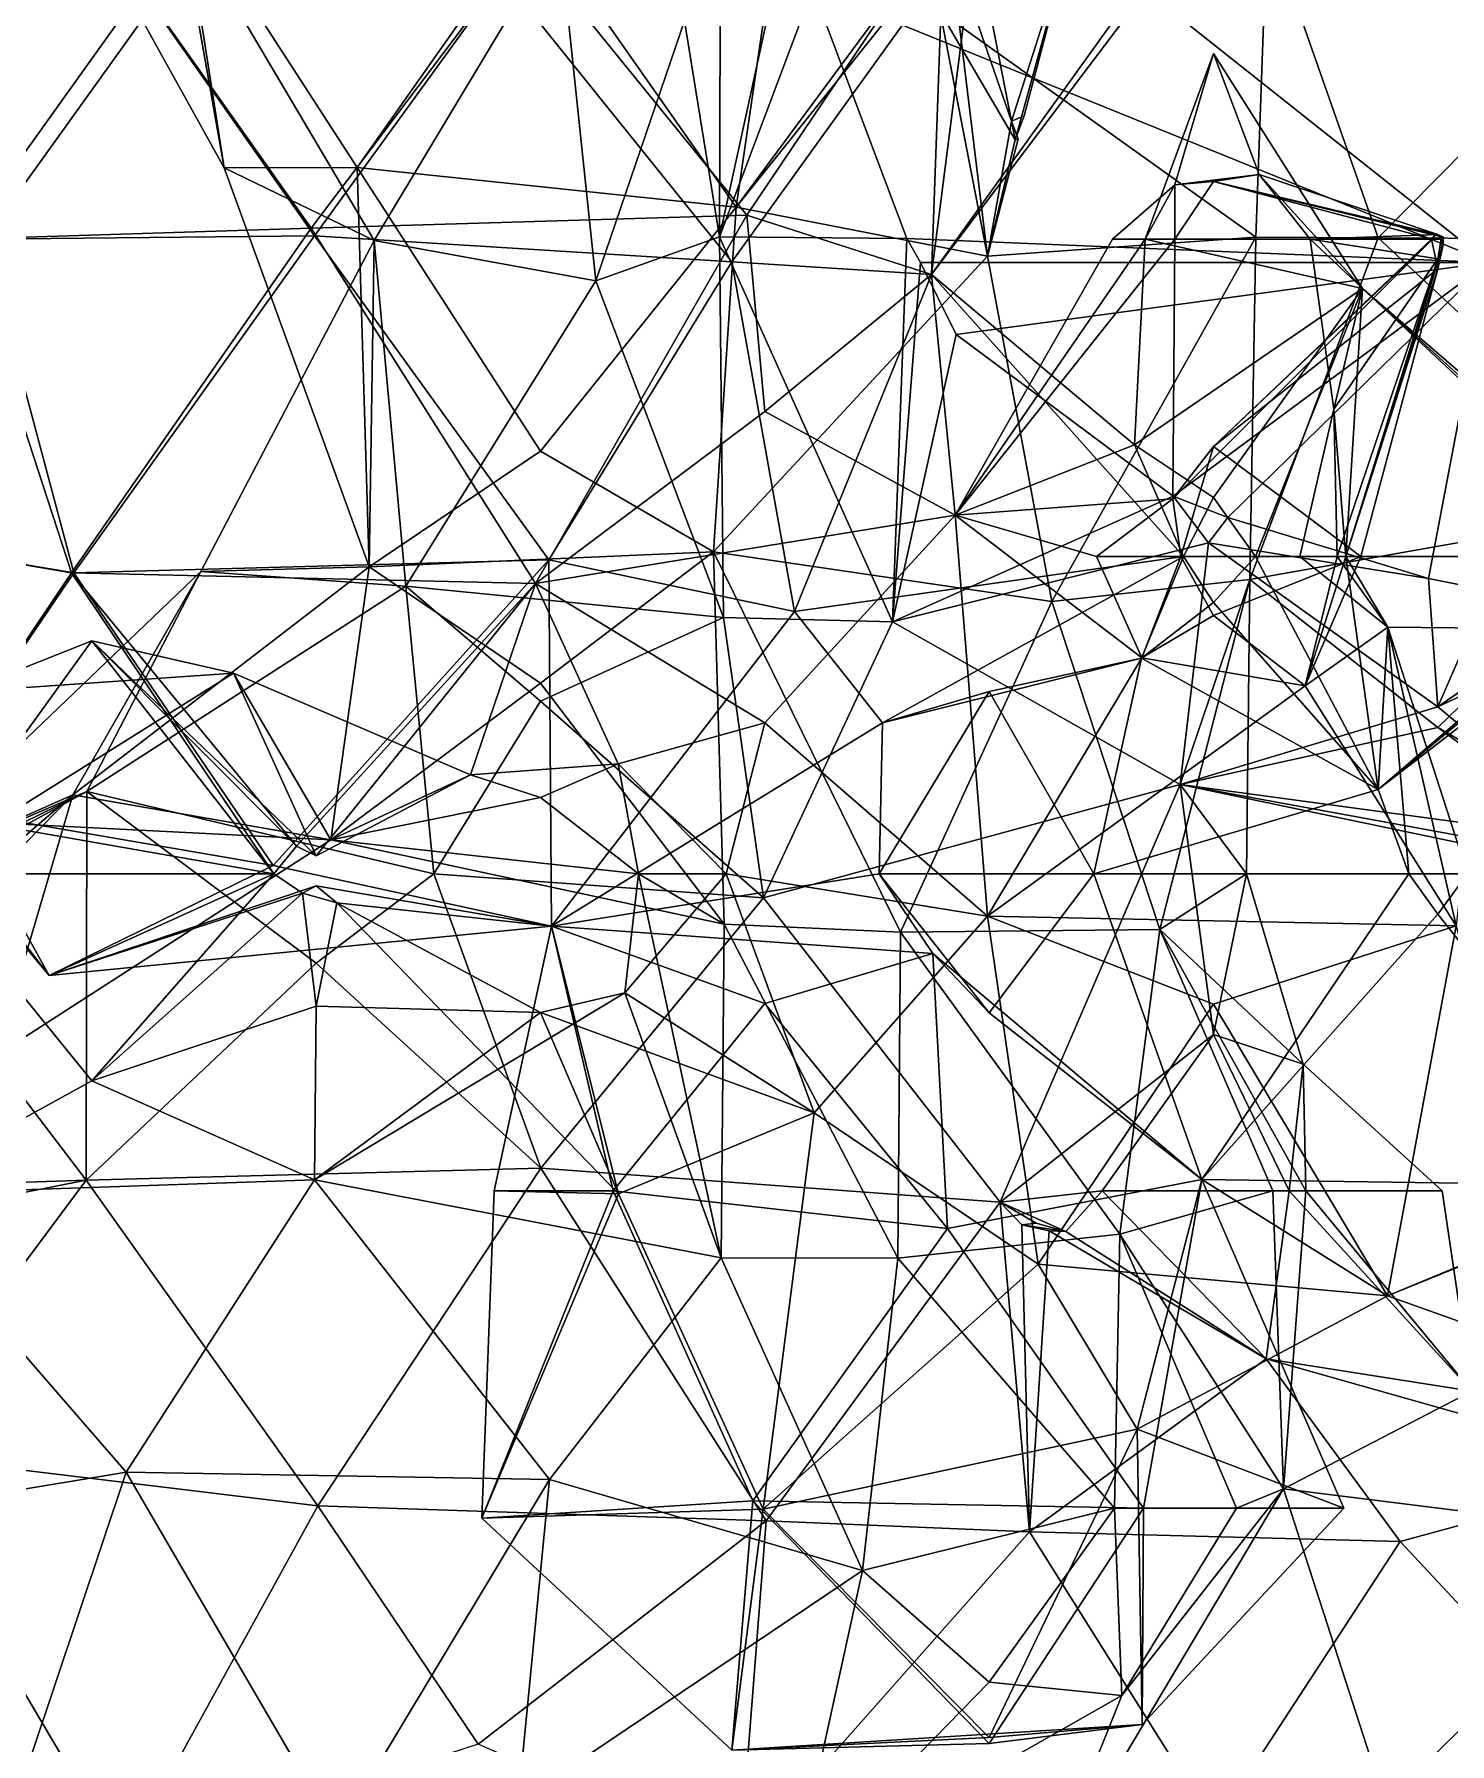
# Model space of a CAD drawing. Extents: x 290095 to 295679, y 4553756 to 4561441.
# Drawn here: x 294188.3 to 294267.8, y 4559107.5 to 4559203.5 of the extents above; entities that cross this region are included whole.
import ezdxf

# ---------------------------------------------------------------- set-up
doc = ezdxf.new("R2010")
doc.units = 0
doc.layers.add('Au_ppm_Pref_-_0_5', color=7, linetype='CONTINUOUS')

msp = doc.modelspace()

# ---------------------------------------------------------------- linework, layer by layer
at = {"layer": 'Au_ppm_Pref_-_0_5'}
for points in [[(294270, 4559230.391, 1909.956), (294270, 4559190.706, 1912.445), (294232.508, 4559220.463, 1908.593)], [(294270, 4559190.706, 1912.445), (294232.054, 4559206.095, 1909.712), (294232.508, 4559220.463, 1908.593)], [(294191.351, 4559209.826, 1888.705), (294198.999, 4559196.012, 1888.705), (294196.199, 4559211.935, 1884.248)], [(294198.999, 4559196.012, 1888.705), (294206.477, 4559196.029, 1885.196), (294196.199, 4559211.935, 1884.248)], [(294216.352, 4559210.081, 1883.159), (294196.199, 4559211.935, 1884.248), (294206.477, 4559196.029, 1885.196)], [(294216.352, 4559210.081, 1883.159), (294206.477, 4559196.029, 1885.196), (294227.752, 4559193.805, 1884.124)], [(294216.352, 4559210.081, 1883.159), (294227.752, 4559193.805, 1884.124), (294230.109, 4559209.93, 1883.59)], [(294217.806, 4559209.25, 1894.829), (294226.868, 4559210.224, 1900.396), (294219.865, 4559189.672, 1899.98)], [(294219.865, 4559189.672, 1899.98), (294226.868, 4559210.224, 1900.396), (294226.827, 4559192.148, 1906.638)], [(294226.868, 4559210.224, 1900.396), (294223.949, 4559209.826, 1906.523), (294226.827, 4559192.148, 1906.638)], [(294198.999, 4559196.012, 1888.705), (294191.351, 4559209.826, 1888.705), (294196.84, 4559209.826, 1892.158)], [(294198.999, 4559196.012, 1888.705), (294196.84, 4559209.826, 1892.158), (294207.425, 4559191.94, 1893.958)], [(294207.425, 4559191.94, 1893.958), (294196.84, 4559209.826, 1892.158), (294217.806, 4559209.25, 1894.829)], [(294207.425, 4559191.94, 1893.958), (294217.806, 4559209.25, 1894.829), (294219.865, 4559189.672, 1899.98)], [(294241.248, 4559209.826, 1859.345), (294214.628, 4559206.769, 1860.169), (294227.505, 4559190.739, 1859.791)], [(294239.437, 4559209.826, 1869.697), (294228.363, 4559193.359, 1869.966), (294215.953, 4559208.631, 1869.344)], [(294226.827, 4559192.148, 1906.638), (294223.949, 4559209.826, 1906.523), (294230.673, 4559209.826, 1909.362)], [(294226.827, 4559192.148, 1906.638), (294230.673, 4559209.826, 1909.362), (294232.054, 4559206.095, 1909.712)], [(294241.248, 4559209.826, 1859.345), (294227.505, 4559190.739, 1859.791), (294238.729, 4559190.02, 1864.948)], [(294237.957, 4559207.621, 1883.919), (294230.109, 4559209.93, 1883.59), (294227.752, 4559193.805, 1884.124)], [(294239.437, 4559209.826, 1869.697), (294238.729, 4559190.02, 1864.948), (294228.363, 4559193.359, 1869.966)], [(294252.908, 4559209.826, 1865.201), (294252.685, 4559208.526, 1864.948), (294238.729, 4559190.02, 1864.948)], [(294238.729, 4559190.02, 1864.948), (294239.437, 4559209.826, 1869.697), (294252.908, 4559209.826, 1865.201)], [(294241.248, 4559209.826, 1859.345), (294238.729, 4559190.02, 1864.948), (294252.685, 4559208.526, 1864.948)], [(294256.941, 4559192.129, 1894.14), (294257.582, 4559209.875, 1899.176), (294239.221, 4559204.778, 1895.035)], [(294243.416, 4559197.592, 1889.622), (294239.221, 4559204.778, 1895.035), (294246.802, 4559209.826, 1888.705)], [(294241.029, 4559209.826, 1884.85), (294239.713, 4559208.774, 1884.221), (294243.211, 4559198.631, 1888.961)], [(294246.802, 4559209.826, 1888.705), (294241.029, 4559209.826, 1884.85), (294243.211, 4559198.631, 1888.961)], [(294246.802, 4559209.826, 1888.705), (294243.211, 4559198.631, 1888.961), (294243.938, 4559198.929, 1889.376)], [(294243.938, 4559198.929, 1889.376), (294243.416, 4559197.592, 1889.622), (294246.802, 4559209.826, 1888.705)], [(294257.582, 4559209.875, 1899.176), (294256.941, 4559192.129, 1894.14), (294263.814, 4559192.09, 1902.054)], [(294263.814, 4559192.09, 1902.054), (294277.219, 4559205.66, 1903.171), (294257.582, 4559209.875, 1899.176)], [(294215.953, 4559208.631, 1869.344), (294203.891, 4559192.629, 1870.165), (294194.367, 4559206.09, 1868.321)], [(294228.363, 4559193.359, 1869.966), (294203.891, 4559192.629, 1870.165), (294215.953, 4559208.631, 1869.344)], [(294227.752, 4559193.805, 1884.124), (294239.713, 4559208.774, 1884.221), (294237.957, 4559207.621, 1883.919)], [(294241.868, 4559191.055, 1889.86), (294239.713, 4559208.774, 1884.221), (294227.752, 4559193.805, 1884.124)], [(294239.713, 4559208.774, 1884.221), (294241.868, 4559191.055, 1889.86), (294243.211, 4559198.631, 1888.961)], [(294194.977, 4559205.141, 1860.38), (294204.07, 4559192.202, 1856.569), (294214.628, 4559206.769, 1860.169)], [(294227.505, 4559190.739, 1859.791), (294214.628, 4559206.769, 1860.169), (294204.07, 4559192.202, 1856.569)], [(294187.488, 4559205.961, 1864.948), (294194.367, 4559206.09, 1868.321), (294184.297, 4559192.008, 1868.374)], [(294203.891, 4559192.629, 1870.165), (294184.297, 4559192.008, 1868.374), (294194.367, 4559206.09, 1868.321)], [(294194.977, 4559205.141, 1860.38), (294187.488, 4559205.961, 1864.948), (294185.542, 4559192.008, 1859.823)], [(294237.344, 4559192.044, 1911.036), (294226.827, 4559192.148, 1906.638), (294232.054, 4559206.095, 1909.712)], [(294270, 4559190.706, 1912.445), (294237.344, 4559192.044, 1911.036), (294232.054, 4559206.095, 1909.712)], [(294263.814, 4559192.09, 1902.054), (294279.506, 4559192.008, 1903.73), (294277.219, 4559205.66, 1903.171)], [(294194.977, 4559205.141, 1860.38), (294185.542, 4559192.008, 1859.823), (294204.07, 4559192.202, 1856.569)], [(294241.868, 4559191.055, 1889.86), (294239.221, 4559204.778, 1895.035), (294243.416, 4559197.592, 1889.622)], [(294256.941, 4559192.129, 1894.14), (294239.221, 4559204.778, 1895.035), (294241.868, 4559191.055, 1889.86)], [(294252.396, 4559195.07, 1870.887), (294250.724, 4559192.008, 1869.079), (294254.561, 4559202.433, 1867.412)], [(294254.561, 4559202.433, 1867.412), (294250.724, 4559192.008, 1869.079), (294262.936, 4559189.235, 1866.015)], [(294257.128, 4559195.638, 1870.887), (294252.396, 4559195.07, 1870.887), (294254.561, 4559202.433, 1867.412)], [(294257.128, 4559195.638, 1870.887), (294254.561, 4559202.433, 1867.412), (294262.936, 4559189.235, 1866.015)], [(294243.211, 4559198.631, 1888.961), (294241.868, 4559191.055, 1889.86), (294243.593, 4559197.62, 1889.456)], [(294243.416, 4559197.592, 1889.622), (294243.938, 4559198.929, 1889.376), (294243.211, 4559198.631, 1888.961)], [(294243.416, 4559197.592, 1889.622), (294243.211, 4559198.631, 1888.961), (294243.593, 4559197.62, 1889.456)], [(294241.868, 4559191.055, 1889.86), (294243.416, 4559197.592, 1889.622), (294243.593, 4559197.62, 1889.456)], [(294198.999, 4559196.012, 1888.705), (294207.149, 4559173.613, 1889.338), (294206.477, 4559196.029, 1885.196)], [(294207.425, 4559191.94, 1893.958), (294207.149, 4559173.613, 1889.338), (294198.999, 4559196.012, 1888.705)], [(294207.149, 4559173.613, 1889.338), (294216.764, 4559180.112, 1884.74), (294206.477, 4559196.029, 1885.196)], [(294227.752, 4559193.805, 1884.124), (294206.477, 4559196.029, 1885.196), (294216.764, 4559180.112, 1884.74)], [(294252.396, 4559195.07, 1870.887), (294257.128, 4559195.638, 1870.887), (294254.561, 4559195.241, 1871.965)], [(294254.561, 4559195.241, 1871.965), (294257.128, 4559195.638, 1870.887), (294267.16, 4559192.265, 1876.741)], [(294260.001, 4559192.008, 1870.887), (294267.16, 4559192.265, 1876.741), (294257.128, 4559195.638, 1870.887)], [(294260.001, 4559192.008, 1870.887), (294257.128, 4559195.638, 1870.887), (294262.936, 4559189.235, 1866.015)], [(294248.882, 4559192.008, 1870.887), (294252.396, 4559195.07, 1870.887), (294252.384, 4559192.008, 1871.914)], [(294252.396, 4559195.07, 1870.887), (294248.882, 4559192.008, 1870.887), (294250.724, 4559192.008, 1869.079)], [(294252.396, 4559195.07, 1870.887), (294254.561, 4559195.241, 1871.965), (294252.384, 4559192.008, 1871.914)], [(294254.561, 4559195.241, 1871.965), (294266.862, 4559192.008, 1876.827), (294252.384, 4559192.008, 1871.914)], [(294254.561, 4559195.241, 1871.965), (294267.16, 4559192.265, 1876.741), (294267.002, 4559192.231, 1876.827)], [(294254.561, 4559195.241, 1871.965), (294267.002, 4559192.231, 1876.827), (294266.862, 4559192.008, 1876.827)], [(294226.48, 4559174.441, 1890.063), (294227.752, 4559193.805, 1884.124), (294216.764, 4559180.112, 1884.74)], [(294241.868, 4559191.055, 1889.86), (294227.752, 4559193.805, 1884.124), (294226.48, 4559174.441, 1890.063)], [(294228.363, 4559193.359, 1869.966), (294216.48, 4559172.674, 1870.839), (294203.891, 4559192.629, 1870.165)], [(294228.363, 4559193.359, 1869.966), (294229.363, 4559182.338, 1867.664), (294216.48, 4559172.674, 1870.839)], [(294229.363, 4559182.338, 1867.664), (294228.363, 4559193.359, 1869.966), (294238.729, 4559190.02, 1864.948)], [(294190.432, 4559173.278, 1869.241), (294175.225, 4559175.857, 1864.736), (294184.297, 4559192.008, 1868.374)], [(294175.225, 4559175.857, 1864.736), (294190.563, 4559173.277, 1858.606), (294185.542, 4559192.008, 1859.823)], [(294190.432, 4559173.278, 1869.241), (294184.297, 4559192.008, 1868.374), (294203.891, 4559192.629, 1870.165)], [(294204.07, 4559192.202, 1856.569), (294185.542, 4559192.008, 1859.823), (294190.563, 4559173.277, 1858.606)], [(294203.891, 4559192.629, 1870.165), (294216.48, 4559172.674, 1870.839), (294190.432, 4559173.278, 1869.241)], [(294204.07, 4559192.202, 1856.569), (294190.563, 4559173.277, 1858.606), (294217.239, 4559173.999, 1858.76)], [(294207.425, 4559191.94, 1893.958), (294209.2, 4559172.529, 1900.002), (294197.687, 4559173.343, 1894.645)], [(294207.425, 4559191.94, 1893.958), (294197.687, 4559173.343, 1894.645), (294207.149, 4559173.613, 1889.338)], [(294227.505, 4559190.739, 1859.791), (294204.07, 4559192.202, 1856.569), (294217.239, 4559173.999, 1858.76)], [(294207.425, 4559191.94, 1893.958), (294219.865, 4559189.672, 1899.98), (294209.2, 4559172.529, 1900.002)], [(294219.865, 4559189.672, 1899.98), (294226.827, 4559192.148, 1906.638), (294227.038, 4559170.763, 1902.823)], [(294237.344, 4559192.044, 1911.036), (294236.527, 4559170.51, 1907.784), (294226.827, 4559192.148, 1906.638)], [(294236.527, 4559170.51, 1907.784), (294227.038, 4559170.763, 1902.823), (294226.827, 4559192.148, 1906.638)], [(294238.1, 4559190.706, 1911.172), (294236.527, 4559170.51, 1907.784), (294237.344, 4559192.044, 1911.036)], [(294270, 4559190.706, 1912.445), (294238.1, 4559190.706, 1911.172), (294237.344, 4559192.044, 1911.036)], [(294240.06, 4559176.501, 1871.701), (294252.384, 4559192.008, 1871.914), (294252.272, 4559177.428, 1876.827)], [(294252.384, 4559192.008, 1871.914), (294240.06, 4559176.501, 1871.701), (294248.882, 4559192.008, 1870.887)], [(294240.06, 4559176.501, 1871.701), (294250.124, 4559180.465, 1864.948), (294250.724, 4559192.008, 1869.079)], [(294248.882, 4559192.008, 1870.887), (294240.06, 4559176.501, 1871.701), (294250.724, 4559192.008, 1869.079)], [(294245.483, 4559171.657, 1893.48), (294256.941, 4559192.129, 1894.14), (294241.868, 4559191.055, 1889.86)], [(294256.601, 4559172.898, 1900.278), (294256.941, 4559192.129, 1894.14), (294245.483, 4559171.657, 1893.48)], [(294262.936, 4559189.235, 1866.015), (294250.724, 4559192.008, 1869.079), (294250.124, 4559180.465, 1864.948)], [(294254.561, 4559180.373, 1878.888), (294252.272, 4559177.428, 1876.827), (294266.862, 4559192.008, 1876.827)], [(294252.384, 4559192.008, 1871.914), (294266.862, 4559192.008, 1876.827), (294252.272, 4559177.428, 1876.827)], [(294254.561, 4559180.373, 1878.888), (294266.81, 4559192.008, 1876.992), (294267.16, 4559190.34, 1877.383)], [(294254.561, 4559180.373, 1878.888), (294266.862, 4559192.008, 1876.827), (294266.81, 4559192.008, 1876.992)], [(294263.814, 4559192.09, 1902.054), (294256.941, 4559192.129, 1894.14), (294256.601, 4559172.898, 1900.278)], [(294263.814, 4559192.09, 1902.054), (294256.601, 4559172.898, 1900.278), (294280, 4559177.031, 1903.212)], [(294260.001, 4559192.008, 1870.887), (294267.356, 4559192.008, 1876.734), (294267.16, 4559192.265, 1876.741)], [(294260.001, 4559192.008, 1870.887), (294261.317, 4559182.453, 1870.887), (294267.16, 4559190.902, 1876.458)], [(294260.001, 4559192.008, 1870.887), (294267.16, 4559190.902, 1876.458), (294267.356, 4559192.008, 1876.734)], [(294260.001, 4559192.008, 1870.887), (294262.936, 4559189.235, 1866.015), (294261.317, 4559182.453, 1870.887)], [(294279.506, 4559192.008, 1903.73), (294263.814, 4559192.09, 1902.054), (294280, 4559177.031, 1903.212)], [(294266.81, 4559192.008, 1876.992), (294267.002, 4559192.231, 1876.827), (294267.474, 4559192.125, 1876.942)], [(294266.81, 4559192.008, 1876.992), (294266.862, 4559192.008, 1876.827), (294267.002, 4559192.231, 1876.827)], [(294266.81, 4559192.008, 1876.992), (294267.474, 4559192.125, 1876.942), (294267.16, 4559190.34, 1877.383)], [(294267.474, 4559192.125, 1876.942), (294267.002, 4559192.231, 1876.827), (294267.16, 4559192.265, 1876.741)], [(294267.356, 4559192.008, 1876.734), (294267.474, 4559192.125, 1876.942), (294267.16, 4559192.265, 1876.741)], [(294267.438, 4559191.615, 1876.827), (294267.16, 4559190.34, 1877.383), (294267.474, 4559192.125, 1876.942)], [(294267.356, 4559192.008, 1876.734), (294267.16, 4559190.902, 1876.458), (294267.438, 4559191.615, 1876.827)], [(294267.356, 4559192.008, 1876.734), (294267.438, 4559191.615, 1876.827), (294267.474, 4559192.125, 1876.942)], [(294241.868, 4559191.055, 1889.86), (294226.48, 4559174.441, 1890.063), (294245.483, 4559171.657, 1893.48)], [(294261.317, 4559182.453, 1870.887), (294261.508, 4559174.19, 1873.552), (294267.16, 4559190.902, 1876.458)], [(294267.16, 4559190.902, 1876.458), (294261.508, 4559174.19, 1873.552), (294261.995, 4559174.19, 1876.827)], [(294267.16, 4559190.902, 1876.458), (294261.995, 4559174.19, 1876.827), (294267.438, 4559191.615, 1876.827)], [(294267.16, 4559190.34, 1877.383), (294267.438, 4559191.615, 1876.827), (294261.995, 4559174.19, 1876.827)], [(294227.505, 4559190.739, 1859.791), (294217.239, 4559173.999, 1858.76), (294231.023, 4559171.089, 1863.132)], [(294238.729, 4559190.02, 1864.948), (294227.505, 4559190.739, 1859.791), (294231.023, 4559171.089, 1863.132)], [(294238.729, 4559190.02, 1864.948), (294240.06, 4559176.501, 1871.701), (294229.363, 4559182.338, 1867.664)], [(294238.729, 4559190.02, 1864.948), (294231.023, 4559171.089, 1863.132), (294252.886, 4559174.19, 1864.158)], [(294240.108, 4559186.661, 1911.468), (294236.527, 4559170.51, 1907.784), (294238.1, 4559190.706, 1911.172)], [(294240.108, 4559186.661, 1911.468), (294238.1, 4559190.706, 1911.172), (294270, 4559190.706, 1912.445)], [(294240.06, 4559176.501, 1871.701), (294238.729, 4559190.02, 1864.948), (294250.124, 4559180.465, 1864.948)], [(294238.729, 4559190.02, 1864.948), (294252.886, 4559174.19, 1864.158), (294250.124, 4559180.465, 1864.948)], [(294270, 4559190.706, 1912.445), (294252.289, 4559177.577, 1912.439), (294240.108, 4559186.661, 1911.468)], [(294270, 4559190.706, 1912.445), (294255.36, 4559176.385, 1912.625), (294252.289, 4559177.577, 1912.439)], [(294254.561, 4559180.373, 1878.888), (294267.16, 4559190.34, 1877.383), (294262.842, 4559174.19, 1880.73)], [(294270, 4559190.706, 1912.445), (294266.64, 4559172.944, 1913.259), (294255.36, 4559176.385, 1912.625)], [(294267.16, 4559190.34, 1877.383), (294261.995, 4559174.19, 1876.827), (294262.842, 4559174.19, 1880.73)], [(294270, 4559190.706, 1912.445), (294270, 4559172.278, 1913.429), (294266.64, 4559172.944, 1913.259)], [(294219.865, 4559189.672, 1899.98), (294227.038, 4559170.763, 1902.823), (294209.2, 4559172.529, 1900.002)], [(294262.936, 4559189.235, 1866.015), (294250.124, 4559180.465, 1864.948), (294254.561, 4559177.508, 1863.842)], [(294262.936, 4559189.235, 1866.015), (294254.561, 4559177.508, 1863.842), (294256.921, 4559174.19, 1863.835)], [(294262.936, 4559189.235, 1866.015), (294256.921, 4559174.19, 1863.835), (294279.648, 4559174.19, 1864.895)], [(294261.987, 4559174.19, 1868.448), (294261.317, 4559182.453, 1870.887), (294262.936, 4559189.235, 1866.015)], [(294279.094, 4559174.19, 1865.262), (294261.987, 4559174.19, 1868.448), (294262.936, 4559189.235, 1866.015)], [(294279.094, 4559174.19, 1865.262), (294262.936, 4559189.235, 1866.015), (294278.762, 4559175.601, 1864.948)], [(294262.936, 4559189.235, 1866.015), (294279.648, 4559174.19, 1864.895), (294278.762, 4559175.601, 1864.948)], [(294236.527, 4559170.51, 1907.784), (294240.108, 4559186.661, 1911.468), (294252.289, 4559177.577, 1912.439)], [(294229.363, 4559182.338, 1867.664), (294240.06, 4559176.501, 1871.701), (294216.48, 4559172.674, 1870.839)], [(294259.415, 4559174.19, 1870.887), (294261.508, 4559174.19, 1873.552), (294261.317, 4559182.453, 1870.887)], [(294259.415, 4559174.19, 1870.887), (294261.317, 4559182.453, 1870.887), (294261.987, 4559174.19, 1868.448)], [(294250.124, 4559180.465, 1864.948), (294252.886, 4559174.19, 1864.158), (294254.561, 4559177.508, 1863.842)], [(294254.561, 4559180.373, 1878.888), (294252.722, 4559174.19, 1877.694), (294252.272, 4559177.428, 1876.827)], [(294254.561, 4559180.373, 1878.888), (294262.842, 4559174.19, 1880.73), (294252.722, 4559174.19, 1877.694)], [(294207.149, 4559173.613, 1889.338), (294226.48, 4559174.441, 1890.063), (294216.764, 4559180.112, 1884.74)], [(294252.289, 4559177.577, 1912.439), (294254.282, 4559174.962, 1912.394), (294236.527, 4559170.51, 1907.784)], [(294247.986, 4559174.19, 1876.827), (294240.06, 4559176.501, 1871.701), (294252.272, 4559177.428, 1876.827)], [(294247.986, 4559174.19, 1876.827), (294252.272, 4559177.428, 1876.827), (294252.722, 4559174.19, 1877.694)], [(294254.282, 4559174.962, 1912.394), (294252.289, 4559177.577, 1912.439), (294255.36, 4559176.385, 1912.625)], [(294254.561, 4559177.508, 1863.842), (294252.886, 4559174.19, 1864.158), (294256.921, 4559174.19, 1863.835)], [(294216.48, 4559172.674, 1870.839), (294240.06, 4559176.501, 1871.701), (294229.363, 4559164.847, 1873.712)], [(294229.363, 4559164.847, 1873.712), (294240.06, 4559176.501, 1871.701), (294241.861, 4559153.986, 1874.287)], [(294240.06, 4559176.501, 1871.701), (294250.529, 4559168.487, 1876.827), (294241.861, 4559153.986, 1874.287)], [(294250.529, 4559168.487, 1876.827), (294240.06, 4559176.501, 1871.701), (294247.986, 4559174.19, 1876.827)], [(294266.64, 4559172.944, 1913.259), (294254.282, 4559174.962, 1912.394), (294255.36, 4559176.385, 1912.625)], [(294280, 4559177.031, 1903.212), (294256.601, 4559172.898, 1900.278), (294267.16, 4559164.58, 1903.32)], [(294267.16, 4559164.58, 1903.32), (294276.439, 4559159.217, 1905.364), (294280, 4559177.031, 1903.212)], [(294189.174, 4559150.645, 1865.134), (294175.225, 4559175.857, 1864.736), (294181.463, 4559159.927, 1868.525)], [(294181.463, 4559159.927, 1868.525), (294175.225, 4559175.857, 1864.736), (294190.432, 4559173.278, 1869.241)], [(294181.712, 4559160.28, 1861.606), (294175.225, 4559175.857, 1864.736), (294189.174, 4559150.645, 1865.134)], [(294175.225, 4559175.857, 1864.736), (294181.712, 4559160.28, 1861.606), (294190.563, 4559173.277, 1858.606)], [(294226.48, 4559174.441, 1890.063), (294207.149, 4559173.613, 1889.338), (294216.764, 4559167.074, 1885.138)], [(294226.48, 4559174.441, 1890.063), (294216.764, 4559167.074, 1885.138), (294227.085, 4559153.542, 1883.477)], [(294236.98, 4559153.086, 1889.799), (294245.483, 4559171.657, 1893.48), (294226.48, 4559174.441, 1890.063)], [(294236.98, 4559153.086, 1889.799), (294226.48, 4559174.441, 1890.063), (294227.085, 4559153.542, 1883.477)], [(294252.695, 4559161.389, 1905.857), (294236.527, 4559170.51, 1907.784), (294254.282, 4559174.962, 1912.394)], [(294252.695, 4559161.389, 1905.857), (294254.282, 4559174.962, 1912.394), (294267.16, 4559165.74, 1909.34)], [(294254.282, 4559174.962, 1912.394), (294266.64, 4559172.944, 1913.259), (294267.16, 4559165.74, 1909.34)], [(294207.149, 4559173.613, 1889.338), (294197.687, 4559173.343, 1894.645), (294190.497, 4559160.795, 1888.43)], [(294190.497, 4559160.795, 1888.43), (294204.997, 4559158.264, 1882.76), (294207.149, 4559173.613, 1889.338)], [(294190.563, 4559173.277, 1858.606), (294201.756, 4559156.837, 1860.299), (294217.239, 4559173.999, 1858.76)], [(294217.239, 4559173.999, 1858.76), (294201.756, 4559156.837, 1860.299), (294217.384, 4559153.424, 1864.395)], [(294207.149, 4559173.613, 1889.338), (294204.997, 4559158.264, 1882.76), (294216.764, 4559167.074, 1885.138)], [(294217.239, 4559173.999, 1858.76), (294217.384, 4559153.424, 1864.395), (294231.023, 4559171.089, 1863.132)], [(294252.886, 4559174.19, 1864.158), (294231.023, 4559171.089, 1863.132), (294235.967, 4559164.851, 1864.948)], [(294252.886, 4559174.19, 1864.158), (294235.967, 4559164.851, 1864.948), (294250.521, 4559168.476, 1864.948)], [(294250.529, 4559168.487, 1876.827), (294247.986, 4559174.19, 1876.827), (294252.722, 4559174.19, 1877.694)], [(294250.521, 4559168.476, 1864.948), (294254.561, 4559171.594, 1864.083), (294252.886, 4559174.19, 1864.158)], [(294250.529, 4559168.487, 1876.827), (294252.722, 4559174.19, 1877.694), (294254.561, 4559170.876, 1877.931)], [(294254.561, 4559170.876, 1877.931), (294252.722, 4559174.19, 1877.694), (294262.842, 4559174.19, 1880.73)], [(294256.921, 4559174.19, 1863.835), (294252.886, 4559174.19, 1864.158), (294254.561, 4559171.594, 1864.083)], [(294263.813, 4559161.106, 1864.948), (294256.921, 4559174.19, 1863.835), (294254.561, 4559171.594, 1864.083)], [(294259.703, 4559166.918, 1876.827), (294254.561, 4559170.876, 1877.931), (294262.842, 4559174.19, 1880.73)], [(294263.813, 4559161.106, 1864.948), (294279.648, 4559174.19, 1864.895), (294256.921, 4559174.19, 1863.835)], [(294259.415, 4559174.19, 1870.887), (294264.349, 4559170.214, 1870.887), (294261.508, 4559174.19, 1873.552)], [(294259.415, 4559174.19, 1870.887), (294261.987, 4559174.19, 1868.448), (294264.349, 4559170.214, 1870.887)], [(294264.349, 4559170.214, 1870.887), (294259.703, 4559166.918, 1876.827), (294261.508, 4559174.19, 1873.552)], [(294261.508, 4559174.19, 1873.552), (294259.703, 4559166.918, 1876.827), (294261.995, 4559174.19, 1876.827)], [(294261.995, 4559174.19, 1876.827), (294259.703, 4559166.918, 1876.827), (294262.842, 4559174.19, 1880.73)], [(294264.349, 4559170.214, 1870.887), (294261.987, 4559174.19, 1868.448), (294263.813, 4559161.106, 1864.948)], [(294279.094, 4559174.19, 1865.262), (294263.813, 4559161.106, 1864.948), (294261.987, 4559174.19, 1868.448)], [(294279.094, 4559174.19, 1865.262), (294278.538, 4559172.462, 1864.948), (294263.813, 4559161.106, 1864.948)], [(294263.813, 4559161.106, 1864.948), (294278.538, 4559172.462, 1864.948), (294279.648, 4559174.19, 1864.895)], [(294197.687, 4559173.343, 1894.645), (294191.282, 4559160.993, 1900.871), (294179.455, 4559155.902, 1894.651)], [(294190.497, 4559160.795, 1888.43), (294197.687, 4559173.343, 1894.645), (294179.455, 4559155.902, 1894.651)], [(294201.793, 4559156.372, 1870.887), (294181.463, 4559159.927, 1868.525), (294190.432, 4559173.278, 1869.241)], [(294201.756, 4559156.837, 1860.299), (294190.563, 4559173.277, 1858.606), (294181.712, 4559160.28, 1861.606)], [(294201.793, 4559156.372, 1870.887), (294190.432, 4559173.278, 1869.241), (294203.067, 4559157.923, 1870.887)], [(294216.48, 4559172.674, 1870.839), (294203.067, 4559157.923, 1870.887), (294190.432, 4559173.278, 1869.241)], [(294197.687, 4559173.343, 1894.645), (294209.2, 4559172.529, 1900.002), (294191.282, 4559160.993, 1900.871)], [(294209.2, 4559172.529, 1900.002), (294210.772, 4559156.372, 1903.408), (294191.282, 4559160.993, 1900.871)], [(294203.067, 4559157.923, 1870.887), (294216.48, 4559172.674, 1870.839), (294204.164, 4559157.37, 1871.22)], [(294216.48, 4559172.674, 1870.839), (294212.833, 4559161.931, 1876.827), (294204.164, 4559157.37, 1871.22)], [(294209.2, 4559172.529, 1900.002), (294216.764, 4559166.063, 1903.814), (294210.772, 4559156.372, 1903.408)], [(294227.038, 4559170.763, 1902.823), (294216.764, 4559166.063, 1903.814), (294209.2, 4559172.529, 1900.002)], [(294221.122, 4559162.536, 1876.827), (294212.833, 4559161.931, 1876.827), (294216.48, 4559172.674, 1870.839)], [(294229.363, 4559164.847, 1873.712), (294221.122, 4559162.536, 1876.827), (294216.48, 4559172.674, 1870.839)], [(294256.601, 4559172.898, 1900.278), (294245.483, 4559171.657, 1893.48), (294251.541, 4559153.242, 1895.744)], [(294256.422, 4559156.372, 1900.584), (294256.601, 4559172.898, 1900.278), (294251.541, 4559153.242, 1895.744)], [(294252.695, 4559161.389, 1905.857), (294256.601, 4559172.898, 1900.278), (294256.422, 4559156.372, 1900.584)], [(294267.16, 4559164.58, 1903.32), (294256.601, 4559172.898, 1900.278), (294252.695, 4559161.389, 1905.857)], [(294266.64, 4559172.944, 1913.259), (294270, 4559172.278, 1913.429), (294267.16, 4559165.74, 1909.34)], [(294236.98, 4559153.086, 1889.799), (294251.541, 4559153.242, 1895.744), (294245.483, 4559171.657, 1893.48)], [(294250.521, 4559168.476, 1864.948), (294263.813, 4559161.106, 1864.948), (294254.561, 4559171.594, 1864.083)], [(294270, 4559172.278, 1913.429), (294275.492, 4559171.499, 1913.879), (294267.16, 4559165.74, 1909.34)], [(294229.285, 4559155.023, 1904.37), (294216.764, 4559166.063, 1903.814), (294227.038, 4559170.763, 1902.823)], [(294235.967, 4559164.851, 1864.948), (294231.023, 4559171.089, 1863.132), (294217.384, 4559153.424, 1864.395)], [(294236.527, 4559170.51, 1907.784), (294229.285, 4559155.023, 1904.37), (294227.038, 4559170.763, 1902.823)], [(294259.703, 4559166.918, 1876.827), (294250.529, 4559168.487, 1876.827), (294254.561, 4559170.876, 1877.931)], [(294275.492, 4559171.499, 1913.879), (294278.363, 4559171.03, 1914.08), (294267.16, 4559165.74, 1909.34)], [(294267.16, 4559165.74, 1909.34), (294278.363, 4559171.03, 1914.08), (294279.026, 4559155.882, 1906.206)], [(294252.695, 4559161.389, 1905.857), (294229.285, 4559155.023, 1904.37), (294236.527, 4559170.51, 1907.784)], [(294264.349, 4559170.214, 1870.887), (294268.195, 4559153.435, 1875.318), (294259.703, 4559166.918, 1876.827)], [(294264.349, 4559170.214, 1870.887), (294263.813, 4559161.106, 1864.948), (294265.525, 4559156.372, 1865.719)], [(294264.349, 4559170.214, 1870.887), (294270.012, 4559170.158, 1870.887), (294268.195, 4559153.435, 1875.318)], [(294264.349, 4559170.214, 1870.887), (294265.525, 4559156.372, 1865.719), (294268.822, 4559156.372, 1865.731)], [(294264.349, 4559170.214, 1870.887), (294268.822, 4559156.372, 1865.731), (294270.012, 4559170.158, 1870.887)], [(294184.34, 4559166.59, 1876.827), (294182.109, 4559156.372, 1872.369), (294191.565, 4559169.454, 1872.466)], [(294191.565, 4559169.454, 1872.466), (294182.109, 4559156.372, 1872.369), (294201.793, 4559156.372, 1870.887)], [(294199.528, 4559167.633, 1876.827), (294184.34, 4559166.59, 1876.827), (294191.565, 4559169.454, 1872.466)], [(294191.565, 4559169.454, 1872.466), (294203.067, 4559157.923, 1870.887), (294204.164, 4559157.37, 1871.22)], [(294191.565, 4559169.454, 1872.466), (294204.164, 4559157.37, 1871.22), (294199.528, 4559167.633, 1876.827)], [(294191.565, 4559169.454, 1872.466), (294201.793, 4559156.372, 1870.887), (294203.067, 4559157.923, 1870.887)], [(294241.962, 4559166.606, 1868.359), (294250.521, 4559168.476, 1864.948), (294235.967, 4559164.851, 1864.948)], [(294259.703, 4559166.918, 1876.827), (294241.861, 4559153.986, 1874.287), (294250.529, 4559168.487, 1876.827)], [(294241.962, 4559166.606, 1868.359), (294247.836, 4559156.372, 1867.717), (294250.521, 4559168.476, 1864.948)], [(294263.813, 4559161.106, 1864.948), (294250.521, 4559168.476, 1864.948), (294247.836, 4559156.372, 1867.717)], [(294184.34, 4559166.59, 1876.827), (294199.528, 4559167.633, 1876.827), (294186.1, 4559159.236, 1878.695)], [(294199.528, 4559167.633, 1876.827), (294204.997, 4559158.264, 1882.76), (294186.1, 4559159.236, 1878.695)], [(294212.833, 4559161.931, 1876.827), (294204.997, 4559158.264, 1882.76), (294199.528, 4559167.633, 1876.827)], [(294212.833, 4559161.931, 1876.827), (294199.528, 4559167.633, 1876.827), (294204.164, 4559157.37, 1871.22)], [(294216.764, 4559167.074, 1885.138), (294204.997, 4559158.264, 1882.76), (294227.085, 4559153.542, 1883.477)], [(294259.703, 4559166.918, 1876.827), (294268.195, 4559153.435, 1875.318), (294241.861, 4559153.986, 1874.287)], [(294229.285, 4559155.023, 1904.37), (294210.772, 4559156.372, 1903.408), (294216.764, 4559166.063, 1903.814)], [(294241.962, 4559166.606, 1868.359), (294235.967, 4559164.851, 1864.948), (294235.781, 4559156.372, 1867.862)], [(294241.962, 4559166.606, 1868.359), (294235.781, 4559156.372, 1867.862), (294247.836, 4559156.372, 1867.717)], [(294235.967, 4559164.851, 1864.948), (294217.384, 4559153.424, 1864.395), (294235.781, 4559156.372, 1867.862)], [(294227.184, 4559156.372, 1876.827), (294221.122, 4559162.536, 1876.827), (294229.363, 4559164.847, 1873.712)], [(294227.184, 4559156.372, 1876.827), (294229.363, 4559164.847, 1873.712), (294241.861, 4559153.986, 1874.287)], [(294252.695, 4559161.389, 1905.857), (294267.16, 4559165.74, 1909.34), (294279.026, 4559155.882, 1906.206)], [(294252.695, 4559161.389, 1905.857), (294275.795, 4559158.251, 1905.42), (294267.16, 4559164.58, 1903.32)], [(294275.795, 4559158.251, 1905.42), (294276.439, 4559159.217, 1905.364), (294267.16, 4559164.58, 1903.32)], [(294212.833, 4559161.931, 1876.827), (294221.122, 4559162.536, 1876.827), (294216.764, 4559160.647, 1878.252)], [(294221.122, 4559162.536, 1876.827), (294222.276, 4559156.372, 1879.425), (294216.764, 4559160.647, 1878.252)], [(294221.122, 4559162.536, 1876.827), (294227.184, 4559156.372, 1876.827), (294222.276, 4559156.372, 1879.425)], [(294168.772, 4559148.671, 1899.151), (294191.282, 4559160.993, 1900.871), (294179.132, 4559155.061, 1906.008)], [(294179.455, 4559155.902, 1894.651), (294191.282, 4559160.993, 1900.871), (294168.772, 4559148.671, 1899.151)], [(294191.282, 4559160.993, 1900.871), (294191.253, 4559139.161, 1906.79), (294179.132, 4559155.061, 1906.008)], [(294191.253, 4559139.161, 1906.79), (294191.282, 4559160.993, 1900.871), (294204.164, 4559151.353, 1904.85)], [(294210.772, 4559156.372, 1903.408), (294204.164, 4559151.353, 1904.85), (294191.282, 4559160.993, 1900.871)], [(294212.833, 4559161.931, 1876.827), (294216.764, 4559160.647, 1878.252), (294204.997, 4559158.264, 1882.76)], [(294252.695, 4559161.389, 1905.857), (294242.587, 4559137.929, 1905.616), (294229.285, 4559155.023, 1904.37)], [(294254.561, 4559147.348, 1903.515), (294242.587, 4559137.929, 1905.616), (294252.695, 4559161.389, 1905.857)], [(294263.813, 4559161.106, 1864.948), (294247.836, 4559156.372, 1867.717), (294265.525, 4559156.372, 1865.719)], [(294252.695, 4559161.389, 1905.857), (294276.205, 4559157.07, 1905.906), (294275.795, 4559158.251, 1905.42)], [(294252.695, 4559161.389, 1905.857), (294279.026, 4559155.882, 1906.206), (294276.205, 4559157.07, 1905.906)], [(294256.422, 4559156.372, 1900.584), (294254.561, 4559147.348, 1903.515), (294252.695, 4559161.389, 1905.857)], [(294173.542, 4559146.224, 1888.705), (294190.497, 4559160.795, 1888.43), (294179.455, 4559155.902, 1894.651)], [(294178.966, 4559149.035, 1885.212), (294190.497, 4559160.795, 1888.43), (294173.542, 4559146.224, 1888.705)], [(294186.182, 4559146.167, 1882.766), (294190.497, 4559160.795, 1888.43), (294178.966, 4559149.035, 1885.212)], [(294201.756, 4559156.837, 1860.299), (294181.712, 4559160.28, 1861.606), (294189.174, 4559150.645, 1865.134)], [(294186.182, 4559146.167, 1882.766), (294204.997, 4559158.264, 1882.76), (294190.497, 4559160.795, 1888.43)], [(294216.764, 4559160.647, 1878.252), (294222.276, 4559156.372, 1879.425), (294204.997, 4559158.264, 1882.76)], [(294189.174, 4559150.645, 1865.134), (294181.463, 4559159.927, 1868.525), (294201.793, 4559156.372, 1870.887)], [(294186.182, 4559146.167, 1882.766), (294186.1, 4559159.236, 1878.695), (294204.997, 4559158.264, 1882.76)], [(294222.276, 4559156.372, 1879.425), (294227.085, 4559153.542, 1883.477), (294204.997, 4559158.264, 1882.76)], [(294179.968, 4559138.358, 1877.364), (294191.565, 4559144.734, 1872.947), (294182.109, 4559156.372, 1872.369)], [(294191.565, 4559144.734, 1872.947), (294201.793, 4559156.372, 1870.887), (294182.109, 4559156.372, 1872.369)], [(294201.756, 4559156.837, 1860.299), (294189.174, 4559150.645, 1865.134), (294217.384, 4559153.424, 1864.395)], [(294189.174, 4559150.645, 1865.134), (294201.793, 4559156.372, 1870.887), (294203.395, 4559155.284, 1870.887)], [(294191.565, 4559144.734, 1872.947), (294203.395, 4559155.284, 1870.887), (294201.793, 4559156.372, 1870.887)], [(294204.164, 4559151.353, 1904.85), (294210.772, 4559156.372, 1903.408), (294216.793, 4559139.827, 1904.849)], [(294216.793, 4559139.827, 1904.849), (294210.772, 4559156.372, 1903.408), (294229.285, 4559155.023, 1904.37)], [(294235.781, 4559156.372, 1867.862), (294217.384, 4559153.424, 1864.395), (294238.795, 4559151.894, 1864.948)], [(294222.276, 4559156.372, 1879.425), (294221.493, 4559149.684, 1876.827), (294226.912, 4559134.788, 1879.237)], [(294227.184, 4559156.372, 1876.827), (294221.493, 4559149.684, 1876.827), (294222.276, 4559156.372, 1879.425)], [(294227.184, 4559156.372, 1876.827), (294232.139, 4559142.942, 1874.055), (294221.493, 4559149.684, 1876.827)], [(294222.276, 4559156.372, 1879.425), (294226.912, 4559134.788, 1879.237), (294227.085, 4559153.542, 1883.477)], [(294227.184, 4559156.372, 1876.827), (294241.861, 4559153.986, 1874.287), (294232.139, 4559142.942, 1874.055)], [(294247.836, 4559156.372, 1867.717), (294235.781, 4559156.372, 1867.862), (294241.962, 4559148.552, 1867.555)], [(294235.781, 4559156.372, 1867.862), (294238.795, 4559151.894, 1864.948), (294241.962, 4559148.552, 1867.555)], [(294253.914, 4559139.188, 1865.768), (294247.836, 4559156.372, 1867.717), (294241.962, 4559148.552, 1867.555)], [(294265.525, 4559156.372, 1865.719), (294247.836, 4559156.372, 1867.717), (294253.914, 4559139.188, 1865.768)], [(294251.541, 4559153.242, 1895.744), (294259.595, 4559145.673, 1900.584), (294256.422, 4559156.372, 1900.584)], [(294267.16, 4559154.091, 1865.708), (294265.525, 4559156.372, 1865.719), (294253.914, 4559139.188, 1865.768)], [(294256.422, 4559156.372, 1900.584), (294259.595, 4559145.673, 1900.584), (294254.561, 4559147.348, 1903.515)], [(294265.525, 4559156.372, 1865.719), (294267.16, 4559154.091, 1865.708), (294268.822, 4559156.372, 1865.731)], [(294279.221, 4559138.836, 1864.91), (294268.822, 4559156.372, 1865.731), (294267.16, 4559154.091, 1865.708)], [(294203.395, 4559155.284, 1870.887), (294204.164, 4559155.681, 1870.657), (294189.174, 4559150.645, 1865.134)], [(294204.164, 4559155.681, 1870.657), (294217.384, 4559153.424, 1864.395), (294189.174, 4559150.645, 1865.134)], [(294204.164, 4559148.922, 1873.371), (294203.395, 4559155.284, 1870.887), (294191.565, 4559144.734, 1872.947)], [(294203.395, 4559155.284, 1870.887), (294205.326, 4559154.73, 1870.887), (294204.164, 4559155.681, 1870.657)], [(294204.164, 4559148.922, 1873.371), (294205.326, 4559154.73, 1870.887), (294203.395, 4559155.284, 1870.887)], [(294204.164, 4559155.681, 1870.657), (294205.326, 4559154.73, 1870.887), (294217.384, 4559153.424, 1864.395)], [(294173.448, 4559138.554, 1909.861), (294179.132, 4559155.061, 1906.008), (294191.253, 4559139.161, 1906.79)], [(294216.764, 4559148.584, 1874.231), (294205.326, 4559154.73, 1870.887), (294204.164, 4559148.922, 1873.371)], [(294216.764, 4559148.584, 1874.231), (294221.155, 4559138.394, 1869.889), (294205.326, 4559154.73, 1870.887)], [(294205.326, 4559154.73, 1870.887), (294221.155, 4559138.394, 1869.889), (294217.384, 4559153.424, 1864.395)], [(294242.587, 4559137.929, 1905.616), (294216.793, 4559139.827, 1904.849), (294229.285, 4559155.023, 1904.37)], [(294221.155, 4559138.394, 1869.889), (294214.169, 4559138.554, 1864.948), (294217.384, 4559153.424, 1864.395)], [(294214.169, 4559138.554, 1864.948), (294220.848, 4559138.554, 1860.934), (294217.384, 4559153.424, 1864.395)], [(294229.363, 4559149.082, 1861.439), (294217.384, 4559153.424, 1864.395), (294220.848, 4559138.554, 1860.934)], [(294238.795, 4559151.894, 1864.948), (294217.384, 4559153.424, 1864.395), (294229.363, 4559149.082, 1861.439)], [(294236.834, 4559134.771, 1883.635), (294227.085, 4559153.542, 1883.477), (294226.912, 4559134.788, 1879.237)], [(294236.98, 4559153.086, 1889.799), (294227.085, 4559153.542, 1883.477), (294236.834, 4559134.771, 1883.635)], [(294241.861, 4559153.986, 1874.287), (294244.724, 4559134.439, 1873.561), (294232.139, 4559142.942, 1874.055)], [(294241.861, 4559153.986, 1874.287), (294254.561, 4559149.039, 1873.332), (294244.724, 4559134.439, 1873.561)], [(294254.561, 4559149.039, 1873.332), (294241.861, 4559153.986, 1874.287), (294268.195, 4559153.435, 1875.318)], [(294253.914, 4559139.188, 1865.768), (294279.221, 4559138.836, 1864.91), (294267.16, 4559154.091, 1865.708)], [(294264.344, 4559132.661, 1871.455), (294254.561, 4559149.039, 1873.332), (294268.195, 4559153.435, 1875.318)], [(294268.195, 4559153.435, 1875.318), (294272.715, 4559136.076, 1877.63), (294264.344, 4559132.661, 1871.455)], [(294236.98, 4559153.086, 1889.799), (294236.834, 4559134.771, 1883.635), (294249.298, 4559136.126, 1889.325)], [(294236.98, 4559153.086, 1889.799), (294249.298, 4559136.126, 1889.325), (294251.541, 4559153.242, 1895.744)], [(294251.541, 4559153.242, 1895.744), (294249.298, 4559136.126, 1889.325), (294257.887, 4559138.554, 1894.645)], [(294251.541, 4559153.242, 1895.744), (294257.887, 4559138.554, 1894.645), (294259.745, 4559138.554, 1898.14)], [(294251.541, 4559153.242, 1895.744), (294259.745, 4559138.554, 1898.14), (294259.595, 4559145.673, 1900.584)], [(294238.795, 4559151.894, 1864.948), (294229.363, 4559149.082, 1861.439), (294239.632, 4559136.444, 1860.81)], [(294241.962, 4559148.552, 1867.555), (294238.795, 4559151.894, 1864.948), (294253.914, 4559139.188, 1865.768)], [(294253.914, 4559139.188, 1865.768), (294238.795, 4559151.894, 1864.948), (294239.632, 4559136.444, 1860.81)], [(294216.793, 4559139.827, 1904.849), (294191.253, 4559139.161, 1906.79), (294204.164, 4559151.353, 1904.85)], [(294226.912, 4559134.788, 1879.237), (294221.493, 4559149.684, 1876.827), (294204.071, 4559139.176, 1877.177)], [(294204.071, 4559139.176, 1877.177), (294221.493, 4559149.684, 1876.827), (294216.764, 4559148.584, 1874.231)], [(294216.764, 4559148.584, 1874.231), (294221.493, 4559149.684, 1876.827), (294232.139, 4559142.942, 1874.055)], [(294204.164, 4559148.922, 1873.371), (294191.565, 4559144.734, 1872.947), (294204.071, 4559139.176, 1877.177)], [(294216.764, 4559148.584, 1874.231), (294204.164, 4559148.922, 1873.371), (294204.071, 4559139.176, 1877.177)], [(294216.764, 4559148.584, 1874.231), (294232.139, 4559142.942, 1874.055), (294221.155, 4559138.394, 1869.889)], [(294229.363, 4559149.082, 1861.439), (294220.848, 4559138.554, 1860.934), (294239.632, 4559136.444, 1860.81)], [(294254.561, 4559149.039, 1873.332), (294264.344, 4559132.661, 1871.455), (294244.724, 4559134.439, 1873.561)], [(294254.561, 4559147.348, 1903.515), (294248.317, 4559138.554, 1903.527), (294242.587, 4559137.929, 1905.616)], [(294254.561, 4559147.348, 1903.515), (294258.805, 4559138.554, 1902.585), (294248.317, 4559138.554, 1903.527)], [(294259.595, 4559145.673, 1900.584), (294258.805, 4559138.554, 1902.585), (294254.561, 4559147.348, 1903.515)], [(294267.411, 4559138.554, 1900.584), (294258.805, 4559138.554, 1902.585), (294259.595, 4559145.673, 1900.584)], [(294267.411, 4559138.554, 1900.584), (294259.595, 4559145.673, 1900.584), (294259.745, 4559138.554, 1898.14)], [(294179.968, 4559138.358, 1877.364), (294204.071, 4559139.176, 1877.177), (294191.565, 4559144.734, 1872.947)], [(294232.139, 4559142.942, 1874.055), (294229.27, 4559120.684, 1870.929), (294221.155, 4559138.394, 1869.889)], [(294244.724, 4559134.439, 1873.561), (294229.27, 4559120.684, 1870.929), (294232.139, 4559142.942, 1874.055)], [(294173.448, 4559138.554, 1909.861), (294191.253, 4559139.161, 1906.79), (294165.294, 4559134.027, 1907.77)], [(294191.253, 4559139.161, 1906.79), (294179.818, 4559123.822, 1905.093), (294165.294, 4559134.027, 1907.77)], [(294204.269, 4559120.874, 1905.734), (294179.818, 4559123.822, 1905.093), (294191.253, 4559139.161, 1906.79)], [(294179.968, 4559138.358, 1877.364), (294193.502, 4559122.76, 1875.907), (294204.071, 4559139.176, 1877.177)], [(294204.269, 4559120.874, 1905.734), (294191.253, 4559139.161, 1906.79), (294216.793, 4559139.827, 1904.849)], [(294193.502, 4559122.76, 1875.907), (294217.272, 4559122.354, 1878.318), (294204.071, 4559139.176, 1877.177)], [(294217.272, 4559122.354, 1878.318), (294226.912, 4559134.788, 1879.237), (294204.071, 4559139.176, 1877.177)], [(294229.436, 4559120.022, 1906.386), (294204.269, 4559120.874, 1905.734), (294216.793, 4559139.827, 1904.849)], [(294242.587, 4559137.929, 1905.616), (294229.436, 4559120.022, 1906.386), (294216.793, 4559139.827, 1904.849)], [(294253.914, 4559139.188, 1865.768), (294239.632, 4559136.444, 1860.81), (294250.635, 4559120.736, 1860.859)], [(294253.914, 4559139.188, 1865.768), (294261.892, 4559120.736, 1864.948), (294250.27, 4559125.169, 1870.342)], [(294253.914, 4559139.188, 1865.768), (294250.27, 4559125.169, 1870.342), (294264.344, 4559132.661, 1871.455)], [(294261.892, 4559120.736, 1864.948), (294253.914, 4559139.188, 1865.768), (294250.635, 4559120.736, 1860.859)], [(294264.344, 4559132.661, 1871.455), (294279.221, 4559138.836, 1864.91), (294253.914, 4559139.188, 1865.768)], [(294193.502, 4559122.76, 1875.907), (294179.968, 4559138.358, 1877.364), (294179.404, 4559120.421, 1871.616)], [(294221.155, 4559138.394, 1869.889), (294213.473, 4559120.17, 1864.662), (294214.169, 4559138.554, 1864.948)], [(294214.169, 4559138.554, 1864.948), (294213.473, 4559120.17, 1864.662), (294220.848, 4559138.554, 1860.934)], [(294220.848, 4559138.554, 1860.934), (294213.473, 4559120.17, 1864.662), (294228.687, 4559121.15, 1859.616)], [(294213.473, 4559120.17, 1864.662), (294221.155, 4559138.394, 1869.889), (294229.27, 4559120.684, 1870.929)], [(294239.632, 4559136.444, 1860.81), (294220.848, 4559138.554, 1860.934), (294228.687, 4559121.15, 1859.616)], [(294246.261, 4559136.266, 1905.811), (294242.587, 4559137.929, 1905.616), (294248.317, 4559138.554, 1903.527)], [(294246.261, 4559136.266, 1905.811), (294248.317, 4559138.554, 1903.527), (294257.528, 4559129.131, 1907.923)], [(294257.528, 4559129.131, 1907.923), (294248.317, 4559138.554, 1903.527), (294258.805, 4559138.554, 1902.585)], [(294249.298, 4559136.126, 1889.325), (294258.499, 4559121.828, 1893.402), (294257.887, 4559138.554, 1894.645)], [(294257.528, 4559129.131, 1907.923), (294258.805, 4559138.554, 1902.585), (294269.076, 4559127.309, 1900.446)], [(294259.745, 4559138.554, 1898.14), (294257.887, 4559138.554, 1894.645), (294258.499, 4559121.828, 1893.402)], [(294269.076, 4559127.309, 1900.446), (294259.745, 4559138.554, 1898.14), (294258.499, 4559121.828, 1893.402)], [(294267.411, 4559138.554, 1900.584), (294269.076, 4559127.309, 1900.446), (294258.805, 4559138.554, 1902.585)], [(294267.411, 4559138.554, 1900.584), (294259.745, 4559138.554, 1898.14), (294269.076, 4559127.309, 1900.446)], [(294279.448, 4559127.262, 1871.646), (294279.221, 4559138.836, 1864.91), (294264.344, 4559132.661, 1871.455)], [(294229.436, 4559120.022, 1906.386), (294242.587, 4559137.929, 1905.616), (294244.236, 4559119.403, 1910.946)], [(294244.236, 4559119.403, 1910.946), (294242.587, 4559137.929, 1905.616), (294243.794, 4559136.643, 1905.969)], [(294243.794, 4559136.643, 1905.969), (294242.587, 4559137.929, 1905.616), (294244.604, 4559136.741, 1905.928)], [(294244.604, 4559136.741, 1905.928), (294242.587, 4559137.929, 1905.616), (294246.261, 4559136.266, 1905.811)], [(294239.632, 4559136.444, 1860.81), (294228.687, 4559121.15, 1859.616), (294250.635, 4559120.736, 1860.859)], [(294248.996, 4559120.736, 1885.389), (294249.298, 4559136.126, 1889.325), (294236.834, 4559134.771, 1883.635)], [(294243.794, 4559136.643, 1905.969), (294244.604, 4559136.741, 1905.928), (294246.261, 4559136.266, 1905.811)], [(294244.236, 4559119.403, 1910.946), (294243.794, 4559136.643, 1905.969), (294245.326, 4559136.316, 1906.039)], [(294245.326, 4559136.316, 1906.039), (294243.794, 4559136.643, 1905.969), (294246.261, 4559136.266, 1905.811)], [(294244.236, 4559119.403, 1910.946), (294245.326, 4559136.316, 1906.039), (294257.528, 4559129.131, 1907.923)], [(294245.326, 4559136.316, 1906.039), (294246.261, 4559136.266, 1905.811), (294257.528, 4559129.131, 1907.923)], [(294248.996, 4559120.736, 1885.389), (294255.848, 4559120.736, 1888.705), (294249.298, 4559136.126, 1889.325)], [(294249.298, 4559136.126, 1889.325), (294255.848, 4559120.736, 1888.705), (294258.499, 4559121.828, 1893.402)], [(294279.448, 4559127.262, 1871.646), (294264.344, 4559132.661, 1871.455), (294272.715, 4559136.076, 1877.63)], [(294217.272, 4559122.354, 1878.318), (294234.846, 4559117.242, 1881.502), (294226.912, 4559134.788, 1879.237)], [(294236.834, 4559134.771, 1883.635), (294226.912, 4559134.788, 1879.237), (294234.846, 4559117.242, 1881.502)], [(294244.724, 4559134.439, 1873.561), (294250.27, 4559125.169, 1870.342), (294229.27, 4559120.684, 1870.929)], [(294236.834, 4559134.771, 1883.635), (294234.846, 4559117.242, 1881.502), (294248.996, 4559120.736, 1885.389)], [(294250.27, 4559125.169, 1870.342), (294244.724, 4559134.439, 1873.561), (294264.344, 4559132.661, 1871.455)], [(294265.043, 4559118.854, 1910.837), (294244.236, 4559119.403, 1910.946), (294257.528, 4559129.131, 1907.923)], [(294257.528, 4559129.131, 1907.923), (294279.698, 4559122.857, 1907.239), (294265.043, 4559118.854, 1910.837)], [(294257.528, 4559129.131, 1907.923), (294269.076, 4559127.309, 1900.446), (294279.698, 4559122.857, 1907.239)], [(294279.519, 4559119.2, 1896.917), (294269.076, 4559127.309, 1900.446), (294258.499, 4559121.828, 1893.402)], [(294250.27, 4559125.169, 1870.342), (294241.962, 4559107.859, 1869.24), (294229.27, 4559120.684, 1870.929)], [(294250.559, 4559108.579, 1864.948), (294241.962, 4559107.859, 1869.24), (294250.27, 4559125.169, 1870.342)], [(294261.892, 4559120.736, 1864.948), (294250.559, 4559108.579, 1864.948), (294250.27, 4559125.169, 1870.342)], [(294193.323, 4559100.977, 1906.001), (294177.178, 4559107.148, 1902.837), (294179.818, 4559123.822, 1905.093)], [(294193.323, 4559100.977, 1906.001), (294179.818, 4559123.822, 1905.093), (294204.269, 4559120.874, 1905.734)], [(294186.846, 4559102.918, 1873.112), (294193.502, 4559122.76, 1875.907), (294179.404, 4559120.421, 1871.616)], [(294205.319, 4559102.46, 1876.541), (294193.502, 4559122.76, 1875.907), (294186.846, 4559102.918, 1873.112)], [(294217.272, 4559122.354, 1878.318), (294193.502, 4559122.76, 1875.907), (294205.319, 4559102.46, 1876.541)], [(294265.043, 4559118.854, 1910.837), (294279.698, 4559122.857, 1907.239), (294280.103, 4559102.74, 1912.005)], [(294215.506, 4559104.215, 1882.925), (294217.272, 4559122.354, 1878.318), (294205.319, 4559102.46, 1876.541)], [(294215.506, 4559104.215, 1882.925), (294234.846, 4559117.242, 1881.502), (294217.272, 4559122.354, 1878.318)], [(294249.409, 4559110.205, 1888.705), (294244.913, 4559098.999, 1893.251), (294258.499, 4559121.828, 1893.402)], [(294258.499, 4559121.828, 1893.402), (294244.913, 4559098.999, 1893.251), (294264.203, 4559104.162, 1895.965)], [(294249.409, 4559110.205, 1888.705), (294258.499, 4559121.828, 1893.402), (294255.848, 4559120.736, 1888.705)], [(294264.203, 4559104.162, 1895.965), (294279.519, 4559119.2, 1896.917), (294258.499, 4559121.828, 1893.402)], [(294204.269, 4559120.874, 1905.734), (294213.269, 4559107.474, 1908.024), (294193.323, 4559100.977, 1906.001)], [(294229.436, 4559120.022, 1906.386), (294213.269, 4559107.474, 1908.024), (294204.269, 4559120.874, 1905.734)], [(294227.516, 4559107.136, 1864.948), (294228.687, 4559121.15, 1859.616), (294213.473, 4559120.17, 1864.662)], [(294213.473, 4559120.17, 1864.662), (294229.27, 4559120.684, 1870.929), (294227.516, 4559107.136, 1864.948)], [(294227.516, 4559107.136, 1864.948), (294241.962, 4559107.526, 1860.545), (294228.687, 4559121.15, 1859.616)], [(294241.962, 4559107.859, 1869.24), (294227.516, 4559107.136, 1864.948), (294229.27, 4559120.684, 1870.929)], [(294250.635, 4559120.736, 1860.859), (294228.687, 4559121.15, 1859.616), (294241.962, 4559107.526, 1860.545)], [(294241.962, 4559110.968, 1885.449), (294248.996, 4559120.736, 1885.389), (294234.846, 4559117.242, 1881.502)], [(294250.559, 4559108.579, 1864.948), (294250.635, 4559120.736, 1860.859), (294241.962, 4559107.526, 1860.545)], [(294249.409, 4559110.205, 1888.705), (294248.996, 4559120.736, 1885.389), (294241.962, 4559110.968, 1885.449)], [(294249.409, 4559110.205, 1888.705), (294255.848, 4559120.736, 1888.705), (294248.996, 4559120.736, 1885.389)], [(294250.559, 4559108.579, 1864.948), (294261.892, 4559120.736, 1864.948), (294250.635, 4559120.736, 1860.859)], [(294229.436, 4559120.022, 1906.386), (294227.968, 4559101.016, 1910.797), (294213.269, 4559107.474, 1908.024)], [(294229.436, 4559120.022, 1906.386), (294244.236, 4559119.403, 1910.946), (294227.968, 4559101.016, 1910.797)], [(294254.614, 4559102.877, 1912.411), (294227.968, 4559101.016, 1910.797), (294244.236, 4559119.403, 1910.946)], [(294254.614, 4559102.877, 1912.411), (294244.236, 4559119.403, 1910.946), (294265.043, 4559118.854, 1910.837)], [(294254.614, 4559102.877, 1912.411), (294265.043, 4559118.854, 1910.837), (294280.103, 4559102.74, 1912.005)], [(294292.55, 4559103.611, 1895.764), (294279.519, 4559119.2, 1896.917), (294264.203, 4559104.162, 1895.965)], [(294215.506, 4559104.215, 1882.925), (294231.013, 4559099.748, 1888.117), (294234.846, 4559117.242, 1881.502)], [(294231.013, 4559099.748, 1888.117), (294241.962, 4559110.968, 1885.449), (294234.846, 4559117.242, 1881.502)], [(294249.409, 4559110.205, 1888.705), (294241.962, 4559110.968, 1885.449), (294231.013, 4559099.748, 1888.117)], [(294231.013, 4559099.748, 1888.117), (294244.913, 4559098.999, 1893.251), (294249.409, 4559110.205, 1888.705)], [(294250.559, 4559108.579, 1864.948), (294227.516, 4559107.136, 1864.948), (294241.962, 4559107.859, 1869.24)], [(294227.516, 4559107.136, 1864.948), (294250.559, 4559108.579, 1864.948), (294241.962, 4559107.526, 1860.545)]]:
    msp.add_3dface(points, dxfattribs=at)

doc.saveas('drawing.dxf')
